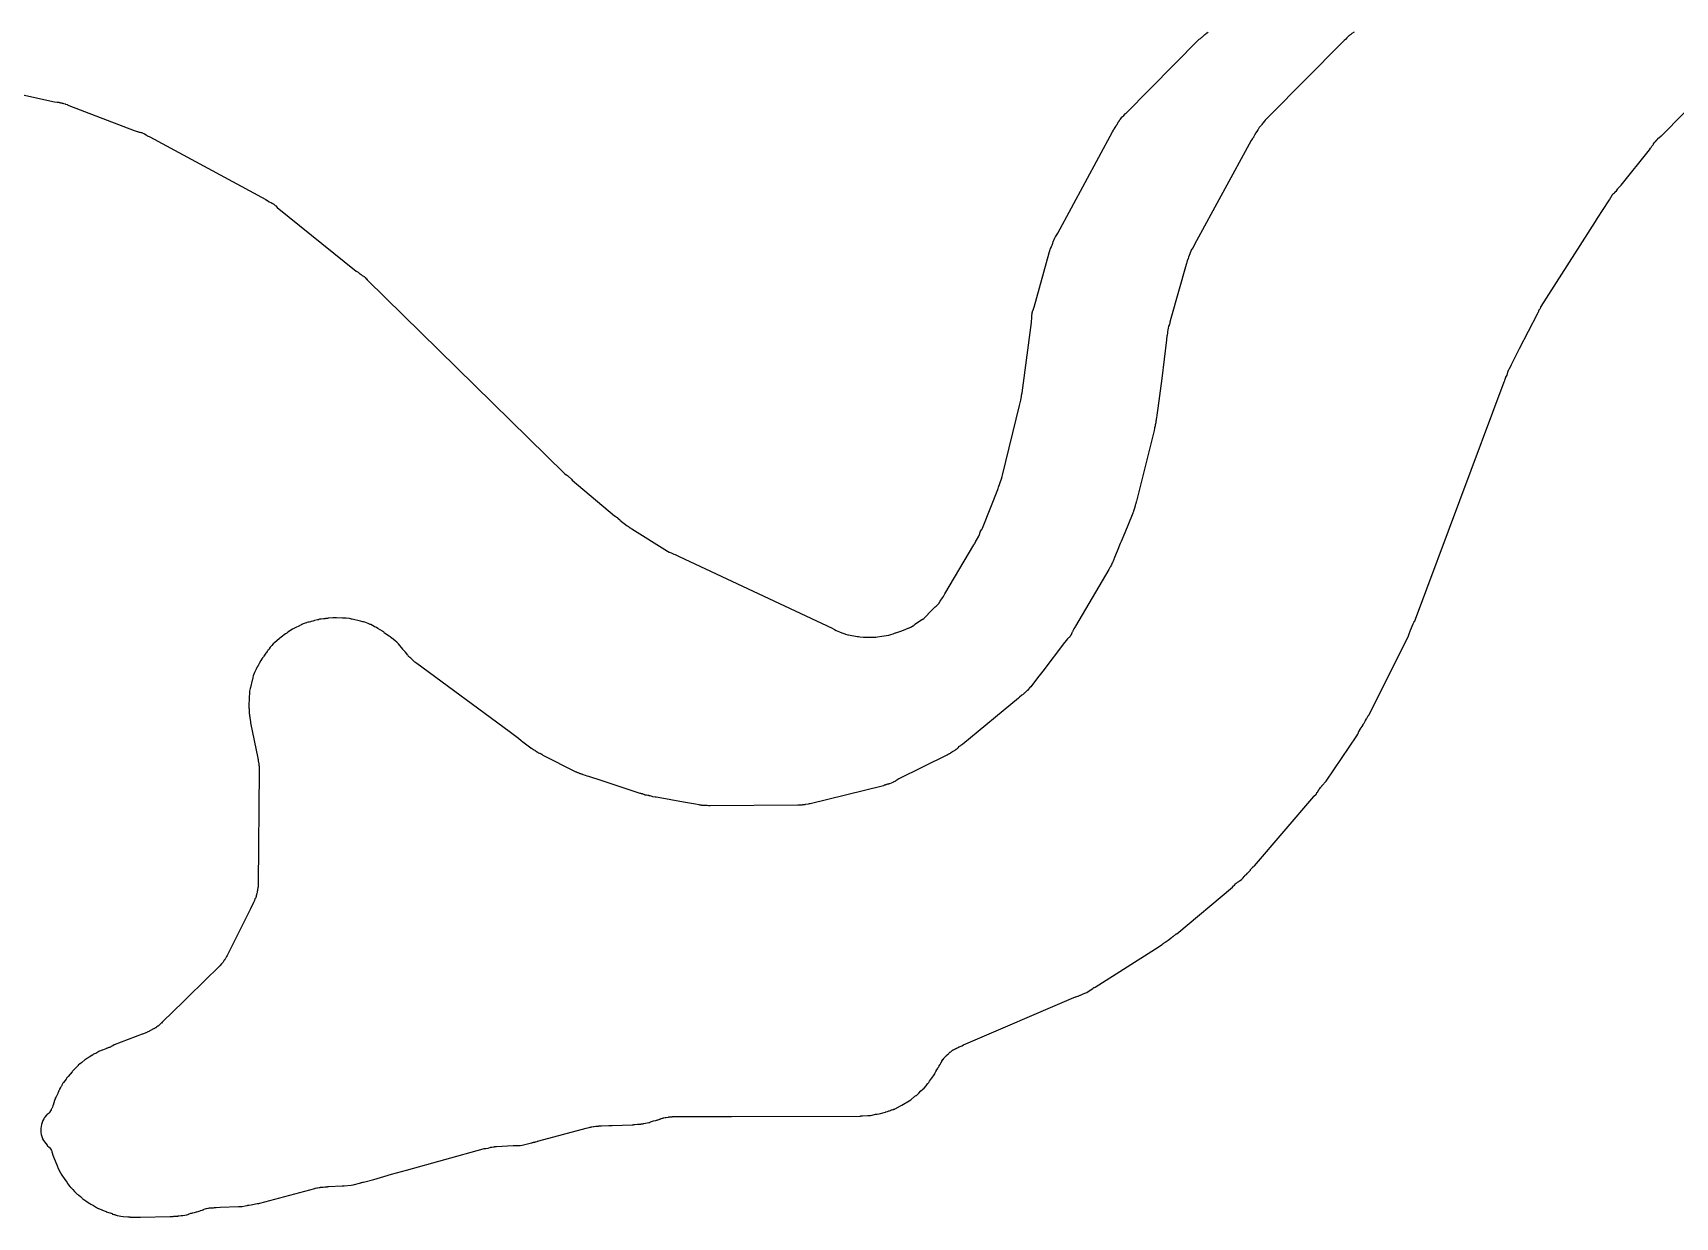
# Model space of a CAD drawing. Header units: millimetres. Extents: x 0 to 300, y 0 to 300.
# Drawn here: x 190.56 to 237.69, y 116.02 to 150 of the extents above; entities that cross this region are included whole.
import ezdxf

# ---------------------------------------------------------------- set-up
doc = ezdxf.new("R2010")
doc.units = ezdxf.units.MM
doc.layers.add('CUT', color=7, linetype='CONTINUOUS')

msp = doc.modelspace()

# ---------------------------------------------------------------- linework, layer by layer
at = {"layer": 'CUT'}
for points in [[(189.09, 148.48), (191.18, 148.02), (191.25, 148.01), (191.27, 148.01), (191.3, 148.01), (191.31, 148), (191.32, 148), (191.33, 148), (191.35, 147.99), (191.38, 147.99), (191.4, 147.98), (191.41, 147.98), (191.42, 147.98), (191.43, 147.97), (191.44, 147.97), (191.48, 147.96), (191.49, 147.95), (191.54, 147.94), (191.55, 147.93), (191.59, 147.92), (193.46, 147.2), (193.49, 147.19), (193.55, 147.17), (193.56, 147.17), (193.59, 147.16), (193.61, 147.15), (193.63, 147.15), (193.65, 147.14), (193.68, 147.14), (193.69, 147.13), (193.74, 147.11), (193.76, 147.1), (193.81, 147.07), (193.84, 147.05), (193.85, 147.05), (193.86, 147.04), (193.89, 147.03), (193.91, 147.02), (197.24, 145.22), (197.28, 145.19), (197.29, 145.19), (197.34, 145.15), (197.38, 145.13), (197.39, 145.12), (197.4, 145.12), (197.41, 145.11), (197.42, 145.11), (197.43, 145.1), (197.44, 145.1), (197.45, 145.09), (197.47, 145.08), (197.5, 145.06), (197.51, 145.05), (197.53, 145.04), (197.57, 144.99), (199.83, 143.16), (199.89, 143.13), (199.94, 143.09), (199.95, 143.09), (199.98, 143.07), (200, 143.05), (200.01, 143.04), (200.04, 143.02), (200.05, 143.01), (200.06, 143.01), (200.09, 142.98), (200.12, 142.94), (200.13, 142.94), (200.15, 142.91), (205.81, 137.36), (205.86, 137.32), (205.87, 137.32), (205.9, 137.3), (205.92, 137.28), (206.01, 137.19), (206.03, 137.17), (207.25, 136.14), (207.26, 136.14), (207.3, 136.1), (207.32, 136.09), (207.35, 136.06), (207.37, 136.05), (207.38, 136.05), (207.4, 136.03), (207.4, 136.02), (207.61, 135.86), (207.65, 135.84), (207.66, 135.83), (207.67, 135.82), (207.7, 135.8), (207.71, 135.8), (207.73, 135.78), (207.74, 135.77), (208.77, 135.13), (208.82, 135.1), (208.83, 135.1), (208.87, 135.08), (208.89, 135.07), (208.95, 135.04), (208.99, 135.03), (209.1, 134.98), (213.49, 132.92), (213.56, 132.88), (213.61, 132.85), (213.7, 132.81), (213.77, 132.79), (213.86, 132.76), (213.88, 132.75), (213.94, 132.73), (213.96, 132.73), (214.01, 132.72), (214.16, 132.69), (214.22, 132.68), (214.25, 132.68), (214.29, 132.67), (214.39, 132.66), (214.45, 132.66), (214.7, 132.66), (214.75, 132.66), (214.79, 132.67), (214.92, 132.69), (215.05, 132.71), (215.12, 132.72), (215.18, 132.74), (215.24, 132.76), (215.28, 132.78), (215.31, 132.79), (215.32, 132.79), (215.38, 132.8), (215.44, 132.82), (215.49, 132.84), (215.61, 132.89), (215.63, 132.9), (215.66, 132.91), (215.67, 132.92), (215.68, 132.92), (215.7, 132.93), (215.72, 132.94), (215.73, 132.94), (215.75, 132.95), (215.76, 132.96), (215.77, 132.96), (215.81, 132.99), (215.82, 132.99), (215.85, 133.01), (215.86, 133.02), (215.87, 133.03), (216.06, 133.16), (216.07, 133.17), (216.08, 133.17), (216.12, 133.2), (216.17, 133.24), (216.21, 133.28), (216.25, 133.32), (216.25, 133.33), (216.29, 133.37), (216.45, 133.53), (216.48, 133.55), (216.55, 133.63), (216.59, 133.69), (216.66, 133.79), (216.69, 133.83), (216.73, 133.9), (217.56, 135.31), (217.57, 135.32), (217.58, 135.34), (217.6, 135.37), (217.6, 135.38), (217.61, 135.39), (217.61, 135.4), (217.62, 135.41), (217.62, 135.42), (217.64, 135.44), (217.7, 135.56), (217.72, 135.61), (217.74, 135.67), (217.74, 135.68), (217.75, 135.69), (217.75, 135.7), (217.79, 135.75), (217.81, 135.79), (217.83, 135.84), (218.25, 136.9), (218.26, 136.93), (218.27, 136.96), (218.35, 137.2), (218.37, 137.27), (218.38, 137.31), (218.87, 139.31), (218.88, 139.35), (218.89, 139.38), (218.91, 139.46), (218.93, 139.57), (218.93, 139.6), (218.94, 139.63), (218.94, 139.64), (218.95, 139.67), (219.21, 141.69), (219.21, 141.74), (219.22, 141.79), (219.22, 141.84), (219.22, 141.88), (219.23, 141.94), (219.22, 141.93), (219.24, 142), (219.24, 142.01), (219.25, 142.02), (219.27, 142.07), (219.27, 142.08), (219.29, 142.13), (219.72, 143.69), (219.72, 143.7), (219.74, 143.75), (219.74, 143.76), (219.76, 143.8), (219.76, 143.81), (219.79, 143.86), (219.79, 143.87), (219.8, 143.89), (219.81, 143.91), (219.82, 143.94), (219.83, 143.97), (219.84, 144), (219.84, 144.01), (219.84, 144.02), (219.85, 144.03), (219.85, 144.04), (219.85, 144.05), (219.86, 144.07), (219.88, 144.12), (219.89, 144.14), (219.9, 144.15), (219.94, 144.2), (219.97, 144.25), (221.54, 147.16), (221.57, 147.21), (221.57, 147.22), (221.58, 147.23), (221.59, 147.24), (221.59, 147.25), (221.6, 147.26), (221.63, 147.31), (221.63, 147.32), (221.64, 147.33), (221.65, 147.34), (221.65, 147.35), (221.66, 147.35), (221.66, 147.36), (221.67, 147.37), (221.67, 147.38), (221.68, 147.39), (221.69, 147.41), (221.69, 147.42), (221.7, 147.43), (221.7, 147.44), (221.71, 147.45), (221.72, 147.46), (221.73, 147.47), (221.73, 147.48), (221.74, 147.48), (221.74, 147.49), (221.75, 147.5), (221.77, 147.52), (221.81, 147.58), (221.82, 147.59), (221.86, 147.63), (221.9, 147.68), (221.91, 147.69), (221.92, 147.69), (224.01, 149.8), (224.02, 149.81), (224.03, 149.82), (224.04, 149.83), (224.06, 149.84), (224.08, 149.86), (224.1, 149.88), (224.12, 149.89), (224.16, 149.92), (224.19, 149.95), (224.22, 149.97), (224.25, 150), (224.26, 150), (224.28, 150.02)], [(228.47, 150.02), (228.41, 149.98), (228.38, 149.95), (228.36, 149.94), (228.34, 149.92), (228.33, 149.92), (228.26, 149.86), (228.23, 149.82), (228.19, 149.78), (228.14, 149.73), (228.12, 149.71), (226.04, 147.62), (226.02, 147.6), (225.92, 147.49), (225.89, 147.46), (225.88, 147.45), (225.86, 147.42), (225.85, 147.41), (225.84, 147.4), (225.82, 147.37), (225.81, 147.35), (225.77, 147.3), (225.75, 147.28), (225.74, 147.27), (225.73, 147.25), (225.72, 147.23), (225.71, 147.22), (225.68, 147.17), (225.67, 147.16), (225.65, 147.13), (225.61, 147.06), (225.59, 147.03), (225.58, 147.01), (225.58, 147), (225.57, 146.98), (225.56, 146.97), (225.55, 146.96), (225.55, 146.95), (225.52, 146.91), (223.89, 143.93), (223.85, 143.84), (223.81, 143.78), (223.72, 143.56), (223.71, 143.53), (223.71, 143.52), (223.7, 143.51), (223.68, 143.46), (223.67, 143.41), (223.66, 143.39), (223.66, 143.38), (223.65, 143.35), (223.21, 141.8), (223.18, 141.7), (223.18, 141.68), (223.17, 141.63), (223.16, 141.62), (223.16, 141.61), (223.15, 141.58), (223.14, 141.53), (223.13, 141.48), (223.12, 141.42), (223.12, 141.41), (223.12, 141.38), (223.11, 141.33), (223.11, 141.32), (223.1, 141.31), (223.1, 141.28), (223.09, 141.23), (223.09, 141.2), (223.09, 141.19), (222.95, 140.08), (222.84, 139.23), (222.81, 139.03), (222.81, 139.01), (222.8, 138.97), (222.79, 138.91), (222.79, 138.89), (222.79, 138.88), (222.78, 138.87), (222.78, 138.86), (222.78, 138.84), (222.78, 138.83), (222.78, 138.82), (222.78, 138.81), (222.78, 138.8), (222.77, 138.8), (222.77, 138.79), (222.77, 138.78), (222.77, 138.77), (222.76, 138.76), (222.76, 138.74), (222.76, 138.73), (222.76, 138.72), (222.76, 138.71), (222.75, 138.7), (222.74, 138.67), (222.74, 138.65), (222.74, 138.64), (222.73, 138.6), (222.73, 138.59), (222.23, 136.56), (222.22, 136.54), (222.21, 136.5), (222.21, 136.49), (222.2, 136.48), (222.2, 136.47), (222.19, 136.45), (222.19, 136.43), (222.19, 136.42), (222.18, 136.41), (222.18, 136.4), (222.18, 136.39), (222.18, 136.38), (222.17, 136.37), (222.17, 136.36), (222.17, 136.35), (222.16, 136.35), (222.16, 136.34), (222.16, 136.33), (222.16, 136.32), (222.15, 136.32), (222.15, 136.31), (222.15, 136.3), (222.14, 136.3), (222.14, 136.28), (222.14, 136.27), (222.12, 136.23), (222.12, 136.22), (222.1, 136.17), (221.89, 135.65), (221.79, 135.41), (221.76, 135.35), (221.67, 135.13), (221.6, 134.95), (221.59, 134.92), (221.58, 134.9), (221.58, 134.89), (221.58, 134.88), (221.57, 134.87), (221.57, 134.86), (221.56, 134.85), (221.56, 134.84), (221.55, 134.82), (221.55, 134.81), (221.54, 134.8), (221.53, 134.79), (221.53, 134.78), (221.52, 134.77), (221.52, 134.76), (221.51, 134.75), (221.51, 134.74), (221.51, 134.73), (221.5, 134.73), (221.49, 134.71), (221.49, 134.7), (221.49, 134.69), (221.48, 134.69), (221.48, 134.68), (221.47, 134.68), (221.47, 134.67), (221.46, 134.66), (221.44, 134.62), (221.43, 134.6), (220.48, 132.98), (220.47, 132.96), (220.43, 132.9), (220.42, 132.88), (220.41, 132.86), (220.4, 132.84), (220.4, 132.83), (220.39, 132.81), (220.38, 132.8), (220.37, 132.79), (220.36, 132.76), (220.36, 132.75), (220.35, 132.74), (220.35, 132.73), (220.34, 132.73), (220.34, 132.72), (220.33, 132.7), (220.32, 132.7), (220.32, 132.69), (220.31, 132.68), (220.31, 132.67), (220.3, 132.67), (220.3, 132.66), (220.29, 132.65), (220.28, 132.64), (220.27, 132.63), (220.25, 132.61), (220.21, 132.57), (220.17, 132.52), (220.16, 132.51), (219.54, 131.69), (219.39, 131.49), (219.37, 131.47), (219.21, 131.26), (219.19, 131.24), (219.17, 131.22), (219.12, 131.16), (219.1, 131.13), (219.08, 131.12), (219.07, 131.11), (219.06, 131.1), (219.02, 131.06), (219.01, 131.05), (219, 131.05), (219, 131.04), (218.99, 131.04), (218.98, 131.03), (218.97, 131.02), (218.94, 131), (218.87, 130.94), (218.85, 130.92), (218.84, 130.91), (217.24, 129.59), (217.19, 129.55), (217.18, 129.54), (217.16, 129.53), (217.13, 129.52), (217.1, 129.49), (217.1, 129.48), (217.09, 129.48), (217.09, 129.47), (217.08, 129.46), (217.06, 129.45), (217.05, 129.44), (217.04, 129.44), (217.01, 129.41), (216.99, 129.4), (216.98, 129.39), (216.96, 129.38), (216.95, 129.37), (216.92, 129.35), (216.89, 129.33), (216.88, 129.32), (216.86, 129.31), (216.85, 129.31), (216.83, 129.3), (216.82, 129.29), (216.79, 129.28), (216.78, 129.28), (215.41, 128.6), (215.35, 128.56), (215.32, 128.54), (215.31, 128.53), (215.24, 128.5), (215.23, 128.49), (215.19, 128.47), (215.14, 128.45), (215.13, 128.45), (215.12, 128.45), (215.11, 128.44), (215.1, 128.44), (215.08, 128.44), (215.06, 128.43), (215.05, 128.43), (215.03, 128.42), (215.02, 128.42), (215.01, 128.41), (215, 128.41), (214.99, 128.41), (214.97, 128.4), (214.93, 128.39), (212.86, 127.88), (212.85, 127.88), (212.83, 127.88), (212.8, 127.87), (212.73, 127.86), (212.72, 127.86), (212.71, 127.85), (212.7, 127.85), (212.67, 127.85), (212.66, 127.85), (212.65, 127.85), (212.64, 127.85), (212.62, 127.84), (212.59, 127.84), (212.57, 127.84), (212.55, 127.84), (212.54, 127.84), (212.52, 127.84), (212.51, 127.84), (209.99, 127.82), (209.97, 127.82), (209.96, 127.82), (209.94, 127.82), (209.91, 127.83), (209.84, 127.83), (209.82, 127.83), (209.78, 127.83), (209.76, 127.83), (209.75, 127.83), (209.74, 127.84), (209.73, 127.84), (209.72, 127.84), (209.71, 127.84), (209.7, 127.84), (209.68, 127.85), (209.57, 127.87), (209.23, 127.93), (208.5, 128.06), (208.44, 128.07), (208.41, 128.07), (208.35, 128.08), (208.33, 128.09), (208.27, 128.11), (208.25, 128.11), (208.24, 128.11), (208.23, 128.12), (208.2, 128.12), (208.17, 128.13), (208.16, 128.13), (208.14, 128.13), (208.13, 128.13), (208.12, 128.14), (208.11, 128.14), (208.1, 128.14), (208.1, 128.15), (208.09, 128.15), (208.07, 128.16), (208.05, 128.16), (208.05, 128.17), (208.03, 128.17), (208.02, 128.17), (208, 128.18), (207.98, 128.18), (206.89, 128.54), (206.51, 128.66), (206.5, 128.66), (206.46, 128.67), (206.41, 128.69), (206.35, 128.71), (206.34, 128.72), (206.32, 128.72), (206.31, 128.73), (206.28, 128.74), (206.27, 128.74), (206.26, 128.74), (206.24, 128.75), (206.23, 128.76), (206.21, 128.77), (206.2, 128.77), (206.19, 128.77), (206.18, 128.78), (206.17, 128.78), (206.17, 128.79), (206.16, 128.79), (206.15, 128.79), (206.13, 128.8), (205.2, 129.27), (205.17, 129.29), (205.16, 129.29), (205.15, 129.3), (205.13, 129.31), (205.12, 129.31), (205.11, 129.32), (205.1, 129.32), (205.08, 129.33), (205.07, 129.33), (205.06, 129.34), (205.05, 129.35), (205.04, 129.36), (205.03, 129.36), (205.02, 129.37), (205.01, 129.37), (204.98, 129.39), (204.97, 129.41), (204.94, 129.42), (204.93, 129.43), (204.92, 129.43), (204.91, 129.44), (204.9, 129.44), (204.9, 129.45), (204.88, 129.46), (204.87, 129.47), (204.86, 129.47), (204.85, 129.48), (204.62, 129.65), (204.57, 129.69), (204.49, 129.75), (204.22, 129.95), (201.57, 131.91), (201.55, 131.92), (201.53, 131.94), (201.52, 131.94), (201.51, 131.95), (201.5, 131.96), (201.46, 132), (201.4, 132.06), (201.37, 132.08), (201.36, 132.09), (201.35, 132.1), (201.34, 132.11), (201.34, 132.12), (201.33, 132.13), (201.32, 132.14), (201.31, 132.15), (201.29, 132.18), (201.25, 132.23), (201.21, 132.27), (201.18, 132.3), (201.17, 132.31), (201.17, 132.32), (201.05, 132.47), (201, 132.52), (200.95, 132.56), (200.9, 132.6), (200.86, 132.63), (200.85, 132.63), (200.85, 132.64), (200.82, 132.66), (200.82, 132.67), (200.78, 132.69), (200.65, 132.78), (200.64, 132.79), (200.63, 132.8), (200.6, 132.82), (200.59, 132.83), (200.46, 132.91), (200.42, 132.94), (200.4, 132.95), (200.37, 132.96), (200.36, 132.96), (200.35, 132.97), (200.3, 133), (200.25, 133.02), (200.24, 133.02), (200.2, 133.04), (200.18, 133.05), (200.13, 133.07), (200.08, 133.09), (200.04, 133.1), (200.03, 133.1), (200.02, 133.1), (199.96, 133.12), (199.72, 133.18), (199.7, 133.18), (199.64, 133.2), (199.63, 133.2), (199.55, 133.21), (199.48, 133.21), (199.45, 133.21), (199.44, 133.21), (199.27, 133.22), (199.25, 133.22), (199.16, 133.22), (199.04, 133.21), (199.03, 133.21), (199.02, 133.2), (198.99, 133.2), (198.98, 133.2), (198.96, 133.2), (198.95, 133.2), (198.94, 133.19), (198.91, 133.19), (198.9, 133.19), (198.83, 133.18), (198.78, 133.18), (198.76, 133.17), (198.75, 133.16), (198.74, 133.16), (198.73, 133.16), (198.72, 133.16), (198.64, 133.14), (198.62, 133.13), (198.59, 133.12), (198.54, 133.11), (198.52, 133.1), (198.48, 133.09), (198.47, 133.09), (198.46, 133.09), (198.42, 133.08), (198.41, 133.07), (198.37, 133.06), (198.31, 133.04), (198.27, 133.02), (198.26, 133.02), (198.25, 133.01), (198.22, 133), (198.21, 132.99), (198.08, 132.93), (198.03, 132.9), (198.01, 132.89), (197.87, 132.8), (197.84, 132.78), (197.82, 132.77), (197.81, 132.76), (197.68, 132.66), (197.64, 132.63), (197.63, 132.62), (197.62, 132.61), (197.5, 132.51), (197.45, 132.47), (197.41, 132.42), (197.37, 132.37), (197.34, 132.33), (197.34, 132.32), (197.33, 132.31), (197.31, 132.29), (197.3, 132.29), (197.29, 132.27), (197.28, 132.26), (197.28, 132.25), (197.26, 132.22), (197.25, 132.21), (197.24, 132.2), (197.18, 132.12), (197.17, 132.1), (197.15, 132.07), (197.15, 132.06), (197.13, 132.04), (197.1, 131.99), (197.05, 131.91), (197.03, 131.87), (197.03, 131.86), (197.01, 131.84), (197.01, 131.83), (197, 131.82), (197, 131.81), (196.99, 131.8), (196.98, 131.79), (196.96, 131.74), (196.93, 131.67), (196.92, 131.65), (196.9, 131.6), (196.88, 131.55), (196.87, 131.51), (196.87, 131.5), (196.87, 131.49), (196.86, 131.45), (196.85, 131.43), (196.8, 131.22), (196.79, 131.19), (196.77, 131.11), (196.77, 131.04), (196.77, 131.03), (196.76, 130.97), (196.76, 130.96), (196.76, 130.92), (196.76, 130.91), (196.76, 130.86), (196.76, 130.82), (196.75, 130.79), (196.75, 130.77), (196.75, 130.73), (196.75, 130.72), (196.75, 130.67), (196.75, 130.63), (196.75, 130.62), (196.76, 130.61), (196.76, 130.59), (196.76, 130.57), (196.76, 130.52), (196.76, 130.48), (196.76, 130.47), (196.76, 130.46), (196.77, 130.45), (196.77, 130.42), (196.77, 130.41), (196.77, 130.4), (196.77, 130.39), (196.78, 130.38), (196.78, 130.36), (196.8, 130.23), (196.8, 130.22), (196.8, 130.2), (197.01, 129.19), (197.01, 129.18), (197.02, 129.15), (197.02, 129.14), (197.02, 129.13), (197.02, 129.11), (197.04, 129.03), (197.04, 129.02), (197.04, 128.99), (197.04, 128.98), (197.05, 128.97), (197.05, 128.96), (197.05, 128.93), (197.05, 128.89), (197.05, 128.87), (197.05, 128.84), (197.02, 125.58), (197.02, 125.56), (197.02, 125.55), (197.02, 125.54), (197.02, 125.53), (197.02, 125.52), (197.02, 125.51), (197.02, 125.5), (197.02, 125.49), (197.01, 125.48), (197.01, 125.47), (197, 125.42), (197, 125.41), (197, 125.39), (196.99, 125.36), (196.99, 125.35), (196.99, 125.34), (196.98, 125.31), (196.97, 125.29), (196.97, 125.27), (196.97, 125.26), (196.96, 125.25), (196.96, 125.24), (196.96, 125.23), (196.96, 125.22), (196.95, 125.19), (196.95, 125.18), (196.94, 125.17), (196.93, 125.15), (196.92, 125.11), (196.91, 125.09), (196.9, 125.07), (196.89, 125.05), (196.8, 124.87), (196.15, 123.57), (196.14, 123.55), (196.13, 123.53), (196.11, 123.5), (196.09, 123.46), (196.08, 123.44), (196.07, 123.43), (196.06, 123.41), (196.06, 123.4), (196.05, 123.39), (196.04, 123.38), (196.04, 123.37), (196.02, 123.34), (196, 123.32), (195.99, 123.31), (195.97, 123.29), (195.92, 123.23), (195.9, 123.21), (195.88, 123.19), (195.51, 122.83), (194.96, 122.29), (194.87, 122.2), (194.29, 121.63), (194.27, 121.61), (194.25, 121.59), (194.24, 121.59), (194.23, 121.58), (194.18, 121.53), (194.17, 121.52), (194.16, 121.51), (194.15, 121.5), (194.14, 121.5), (194.11, 121.48), (194.09, 121.46), (194.08, 121.45), (194.07, 121.45), (194.06, 121.44), (194.05, 121.43), (194.03, 121.42), (194.02, 121.42), (193.98, 121.4), (193.97, 121.39), (193.93, 121.38), (193.91, 121.37), (193.9, 121.36), (193.84, 121.33), (193.83, 121.32), (193.7, 121.27), (193.69, 121.27), (192.89, 120.96), (192.85, 120.94), (192.84, 120.94), (192.8, 120.92), (192.79, 120.91), (192.78, 120.9), (192.77, 120.9), (192.75, 120.89), (192.74, 120.89), (192.72, 120.88), (192.7, 120.87), (192.69, 120.87), (192.68, 120.87), (192.67, 120.86), (192.65, 120.85), (192.55, 120.81), (192.54, 120.81), (192.52, 120.8), (192.5, 120.79), (192.47, 120.78), (192.45, 120.77), (192.36, 120.72), (192.35, 120.72), (192.3, 120.7), (192.28, 120.68), (192.27, 120.67), (192.26, 120.67), (192.25, 120.67), (192.25, 120.66), (192.17, 120.61), (192.14, 120.59), (192.12, 120.58), (192.1, 120.57), (192.09, 120.56), (192.07, 120.54), (192.05, 120.53), (191.96, 120.46), (191.91, 120.42), (191.9, 120.42), (191.86, 120.38), (191.86, 120.37), (191.82, 120.33), (191.8, 120.31), (191.73, 120.25), (191.7, 120.22), (191.69, 120.21), (191.68, 120.19), (191.57, 120.06), (191.54, 120.03), (191.53, 120.02), (191.52, 120.01), (191.52, 120), (191.51, 119.98), (191.47, 119.93), (191.43, 119.88), (191.42, 119.86), (191.39, 119.81), (191.39, 119.8), (191.38, 119.78), (191.37, 119.77), (191.36, 119.75), (191.35, 119.74), (191.32, 119.69), (191.32, 119.68), (191.31, 119.66), (191.3, 119.65), (191.3, 119.64), (191.28, 119.6), (191.27, 119.58), (191.27, 119.57), (191.22, 119.47), (191.2, 119.43), (191.2, 119.42), (191.2, 119.41), (191.18, 119.37), (191.14, 119.23), (191.13, 119.23), (191.13, 119.22), (191.13, 119.21), (191.12, 119.18), (191.11, 119.16), (191.1, 119.14), (191.09, 119.13), (191.08, 119.11), (191.08, 119.1), (191.06, 119.07), (191.05, 119.06), (191.05, 119.05), (191.02, 119.01), (190.99, 118.98), (190.98, 118.97), (190.97, 118.97), (190.94, 118.94), (190.9, 118.89), (190.89, 118.88), (190.88, 118.86), (190.87, 118.84), (190.84, 118.79), (190.82, 118.74), (190.8, 118.68), (190.79, 118.62), (190.78, 118.56), (190.78, 118.51), (190.78, 118.48), (190.78, 118.45), (190.79, 118.39), (190.81, 118.33), (190.83, 118.28), (190.83, 118.27), (190.86, 118.22), (190.87, 118.21), (190.89, 118.18), (190.93, 118.13), (190.97, 118.09), (190.97, 118.08), (190.98, 118.07), (191.02, 118.03), (191.03, 118.02), (191.06, 117.98), (191.09, 117.93), (191.1, 117.91), (191.1, 117.9), (191.1, 117.89), (191.11, 117.87), (191.13, 117.8), (191.15, 117.75), (191.17, 117.7), (191.24, 117.52), (191.26, 117.47), (191.26, 117.46), (191.27, 117.44), (191.34, 117.3), (191.35, 117.29), (191.36, 117.28), (191.36, 117.27), (191.37, 117.25), (191.47, 117.1), (191.51, 117.05), (191.54, 117.01), (191.55, 116.99), (191.58, 116.95), (191.62, 116.9), (191.64, 116.88), (191.66, 116.86), (191.67, 116.84), (191.7, 116.81), (191.75, 116.76), (191.79, 116.72), (191.83, 116.68), (191.85, 116.67), (191.86, 116.66), (191.87, 116.65), (191.92, 116.61), (191.95, 116.58), (191.97, 116.56), (191.98, 116.55), (191.99, 116.55), (192.02, 116.53), (192.08, 116.49), (192.17, 116.42), (192.19, 116.41), (192.22, 116.39), (192.24, 116.38), (192.3, 116.35), (192.38, 116.3), (192.4, 116.29), (192.41, 116.28), (192.43, 116.27), (192.44, 116.27), (192.47, 116.26), (192.53, 116.23), (192.6, 116.2), (192.63, 116.19), (192.66, 116.18), (192.66, 116.17), (192.76, 116.14), (192.77, 116.14), (192.83, 116.12), (192.84, 116.11), (192.85, 116.11), (192.88, 116.1), (192.89, 116.1), (192.91, 116.1), (192.92, 116.09), (192.97, 116.07), (193.03, 116.06), (193.08, 116.05), (193.15, 116.04), (193.28, 116.03), (193.29, 116.03), (193.31, 116.03), (193.33, 116.03), (193.34, 116.03), (193.35, 116.02), (193.37, 116.02), (193.48, 116.02), (193.57, 116.02), (193.59, 116.02), (193.6, 116.02), (193.64, 116.02), (194.5, 116.04), (194.51, 116.04), (194.53, 116.04), (194.54, 116.04), (194.56, 116.04), (194.58, 116.04), (194.6, 116.05), (194.66, 116.05), (194.7, 116.05), (194.71, 116.05), (194.72, 116.05), (194.73, 116.06), (194.75, 116.06), (194.81, 116.07), (194.83, 116.07), (194.86, 116.07), (194.92, 116.08), (194.97, 116.09), (195, 116.1), (195.01, 116.1), (195.02, 116.11), (195.09, 116.13), (195.12, 116.13), (195.13, 116.13), (195.14, 116.14), (195.18, 116.15), (195.19, 116.15), (195.22, 116.16), (195.25, 116.17), (195.26, 116.17), (195.3, 116.18), (195.36, 116.2), (195.37, 116.21), (195.41, 116.22), (195.43, 116.23), (195.44, 116.23), (195.45, 116.24), (195.46, 116.24), (195.46, 116.25), (195.5, 116.26), (195.53, 116.27), (195.54, 116.27), (195.58, 116.28), (195.59, 116.28), (195.6, 116.28), (195.62, 116.29), (195.64, 116.29), (195.65, 116.29), (195.66, 116.29), (195.69, 116.29), (195.74, 116.29), (195.77, 116.3), (195.79, 116.3), (195.82, 116.3), (195.93, 116.31), (196.46, 116.33), (196.49, 116.33), (196.56, 116.33), (196.65, 116.34), (196.71, 116.35), (196.72, 116.36), (196.73, 116.36), (196.75, 116.36), (196.82, 116.37), (196.94, 116.4), (196.99, 116.41), (197.01, 116.41), (197.04, 116.41), (197.07, 116.42), (198.65, 116.84), (198.66, 116.85), (198.67, 116.85), (198.7, 116.86), (198.72, 116.86), (198.77, 116.87), (198.78, 116.87), (198.79, 116.87), (198.8, 116.87), (198.81, 116.88), (198.83, 116.88), (198.84, 116.88), (198.87, 116.88), (198.89, 116.88), (198.93, 116.89), (198.95, 116.89), (198.97, 116.89), (198.98, 116.89), (199, 116.89), (199.01, 116.89), (199.02, 116.9), (199.03, 116.9), (199.04, 116.9), (199.43, 116.92), (199.46, 116.92), (199.47, 116.92), (199.49, 116.92), (199.69, 116.94), (199.75, 116.95), (199.97, 117), (199.98, 117.01), (199.99, 117.01), (200, 117.01), (200.02, 117.02), (200.04, 117.02), (200.34, 117.1), (200.63, 117.19), (200.85, 117.25), (201.28, 117.37), (203.48, 117.98), (203.51, 117.99), (203.52, 117.99), (203.53, 117.99), (203.55, 117.99), (203.62, 118), (203.67, 118.02), (203.68, 118.02), (203.7, 118.03), (203.73, 118.03), (203.77, 118.04), (203.78, 118.04), (203.8, 118.04), (203.81, 118.05), (203.83, 118.05), (203.85, 118.05), (203.86, 118.05), (204.34, 118.08), (204.48, 118.08), (204.54, 118.08), (204.6, 118.09), (204.79, 118.13), (204.83, 118.14), (204.87, 118.15), (204.88, 118.16), (204.89, 118.16), (204.9, 118.16), (204.91, 118.16), (204.92, 118.17), (204.94, 118.17), (204.95, 118.17), (204.96, 118.17), (204.97, 118.18), (204.98, 118.18), (204.99, 118.18), (205.03, 118.19), (205.04, 118.2), (205.05, 118.2), (205.08, 118.21), (206.43, 118.57), (206.47, 118.58), (206.52, 118.59), (206.54, 118.6), (206.56, 118.6), (206.57, 118.6), (206.58, 118.6), (206.59, 118.61), (206.64, 118.62), (206.66, 118.62), (206.71, 118.63), (206.74, 118.63), (206.79, 118.63), (206.8, 118.64), (206.81, 118.64), (206.82, 118.64), (206.83, 118.64), (206.84, 118.64), (206.87, 118.64), (207.08, 118.65), (207.16, 118.65), (207.18, 118.65), (207.75, 118.67), (207.78, 118.67), (207.8, 118.68), (207.81, 118.68), (207.82, 118.68), (207.83, 118.68), (207.91, 118.69), (207.96, 118.69), (207.99, 118.69), (208, 118.69), (208.01, 118.7), (208.04, 118.7), (208.05, 118.7), (208.06, 118.7), (208.08, 118.71), (208.09, 118.71), (208.18, 118.73), (208.23, 118.74), (208.25, 118.74), (208.26, 118.74), (208.27, 118.75), (208.28, 118.75), (208.31, 118.76), (208.37, 118.78), (208.42, 118.79), (208.43, 118.79), (208.45, 118.8), (208.46, 118.8), (208.47, 118.8), (208.49, 118.81), (208.52, 118.82), (208.53, 118.82), (208.55, 118.83), (208.56, 118.84), (208.57, 118.84), (208.58, 118.84), (208.59, 118.85), (208.6, 118.85), (208.62, 118.86), (208.63, 118.86), (208.65, 118.87), (208.66, 118.87), (208.7, 118.88), (208.72, 118.88), (208.73, 118.88), (208.8, 118.89), (208.81, 118.9), (208.82, 118.9), (208.83, 118.9), (208.84, 118.9), (208.87, 118.9), (208.9, 118.9), (208.91, 118.91), (208.92, 118.91), (208.93, 118.91), (208.95, 118.91), (208.96, 118.91), (208.97, 118.91), (208.98, 118.91), (208.99, 118.91), (209.59, 118.91), (210.6, 118.91), (214.29, 118.92), (214.3, 118.92), (214.31, 118.92), (214.32, 118.93), (214.36, 118.93), (214.52, 118.94), (214.53, 118.94), (214.57, 118.94), (214.59, 118.94), (214.64, 118.95), (214.74, 118.97), (214.77, 118.97), (214.78, 118.97), (214.84, 118.98), (215.02, 119.03), (215.03, 119.04), (215.08, 119.05), (215.1, 119.06), (215.12, 119.07), (215.13, 119.07), (215.14, 119.07), (215.17, 119.08), (215.18, 119.09), (215.2, 119.1), (215.21, 119.1), (215.22, 119.1), (215.24, 119.11), (215.25, 119.11), (215.26, 119.12), (215.27, 119.12), (215.28, 119.12), (215.29, 119.13), (215.32, 119.14), (215.34, 119.15), (215.35, 119.16), (215.37, 119.17), (215.45, 119.21), (215.49, 119.23), (215.54, 119.26), (215.7, 119.36), (215.75, 119.39), (215.87, 119.49), (215.9, 119.51), (215.91, 119.51), (215.93, 119.53), (215.95, 119.55), (215.98, 119.58), (216.04, 119.64), (216.09, 119.68), (216.1, 119.69), (216.13, 119.72), (216.19, 119.79), (216.2, 119.8), (216.2, 119.81), (216.24, 119.85), (216.26, 119.87), (216.27, 119.88), (216.28, 119.9), (216.29, 119.92), (216.4, 120.07), (216.42, 120.1), (216.44, 120.13), (216.44, 120.14), (216.46, 120.18), (216.47, 120.2), (216.5, 120.25), (216.52, 120.28), (216.53, 120.3), (216.54, 120.31), (216.55, 120.33), (216.56, 120.35), (216.56, 120.36), (216.58, 120.39), (216.59, 120.4), (216.6, 120.42), (216.61, 120.44), (216.61, 120.45), (216.62, 120.46), (216.63, 120.48), (216.64, 120.48), (216.64, 120.49), (216.64, 120.5), (216.67, 120.54), (216.68, 120.54), (216.7, 120.57), (216.71, 120.59), (216.75, 120.63), (216.76, 120.64), (216.77, 120.65), (216.77, 120.66), (216.79, 120.68), (216.84, 120.72), (216.85, 120.73), (216.86, 120.74), (216.87, 120.75), (216.88, 120.75), (216.9, 120.76), (216.92, 120.78), (216.93, 120.79), (216.94, 120.8), (216.95, 120.81), (216.96, 120.81), (216.97, 120.82), (216.98, 120.82), (217.01, 120.84), (217.02, 120.85), (217.03, 120.85), (217.04, 120.86), (217.05, 120.86), (217.07, 120.87), (217.08, 120.88), (217.09, 120.88), (217.11, 120.89), (217.12, 120.9), (217.13, 120.9), (217.14, 120.91), (217.15, 120.91), (217.17, 120.92), (217.2, 120.93), (217.21, 120.94), (217.26, 120.96), (220.43, 122.32), (220.46, 122.33), (220.47, 122.33), (220.48, 122.34), (220.51, 122.35), (220.54, 122.36), (220.55, 122.36), (220.57, 122.37), (220.59, 122.38), (220.61, 122.39), (220.62, 122.39), (220.66, 122.41), (220.68, 122.42), (220.7, 122.43), (220.77, 122.46), (220.8, 122.47), (220.84, 122.49), (220.89, 122.52), (220.93, 122.55), (220.97, 122.58), (220.98, 122.59), (220.99, 122.6), (221, 122.61), (221.01, 122.61), (221.02, 122.61), (221.04, 122.62), (222.77, 123.72), (222.96, 123.84), (222.98, 123.86), (222.99, 123.87), (223, 123.87), (223.01, 123.88), (223.02, 123.89), (223.04, 123.9), (223.05, 123.91), (223.11, 123.95), (223.14, 123.97), (223.21, 124.02), (223.22, 124.03), (223.23, 124.04), (223.24, 124.04), (223.25, 124.05), (223.26, 124.06), (223.27, 124.07), (223.28, 124.07), (223.3, 124.09), (223.31, 124.1), (223.33, 124.11), (223.36, 124.14), (223.37, 124.15), (223.38, 124.15), (224.98, 125.49), (225.01, 125.53), (225.04, 125.55), (225.07, 125.58), (225.08, 125.59), (225.09, 125.6), (225.1, 125.6), (225.11, 125.61), (225.13, 125.63), (225.14, 125.64), (225.15, 125.64), (225.16, 125.65), (225.18, 125.67), (225.19, 125.67), (225.2, 125.68), (225.24, 125.71), (225.25, 125.72), (225.28, 125.75), (225.29, 125.76), (225.32, 125.79), (225.33, 125.8), (225.34, 125.81), (225.34, 125.82), (225.35, 125.83), (225.36, 125.84), (225.37, 125.85), (225.38, 125.85), (225.41, 125.89), (225.42, 125.9), (225.45, 125.93), (225.49, 125.97), (225.5, 125.98), (225.5, 125.99), (225.51, 126), (225.52, 126.01), (225.57, 126.06), (225.57, 126.07), (225.59, 126.08), (225.6, 126.1), (225.61, 126.1), (227.32, 128.09), (227.32, 128.1), (227.33, 128.11), (227.36, 128.14), (227.38, 128.15), (227.39, 128.18), (227.4, 128.19), (227.4, 128.2), (227.41, 128.2), (227.41, 128.21), (227.42, 128.21), (227.43, 128.22), (227.43, 128.23), (227.44, 128.24), (227.44, 128.25), (227.45, 128.26), (227.45, 128.27), (227.46, 128.28), (227.47, 128.29), (227.47, 128.3), (227.49, 128.32), (227.51, 128.35), (227.53, 128.37), (227.54, 128.38), (227.55, 128.39), (227.55, 128.4), (227.56, 128.41), (227.59, 128.44), (227.6, 128.45), (227.61, 128.47), (227.63, 128.49), (227.64, 128.5), (227.67, 128.53), (228.55, 129.83), (228.58, 129.88), (228.59, 129.91), (228.6, 129.92), (228.6, 129.93), (228.6, 129.94), (228.62, 129.96), (228.65, 130.01), (228.66, 130.04), (228.66, 130.05), (228.67, 130.06), (228.7, 130.1), (228.71, 130.11), (228.71, 130.12), (228.73, 130.15), (228.73, 130.16), (228.74, 130.17), (228.75, 130.18), (228.76, 130.19), (228.77, 130.21), (228.78, 130.23), (228.79, 130.25), (228.79, 130.26), (228.8, 130.26), (228.8, 130.27), (228.81, 130.28), (228.81, 130.29), (228.83, 130.32), (228.84, 130.34), (228.85, 130.35), (228.86, 130.37), (228.87, 130.39), (228.9, 130.43), (230.03, 132.7), (230.05, 132.76), (230.08, 132.83), (230.08, 132.84), (230.09, 132.86), (230.17, 133.04), (230.19, 133.08), (230.2, 133.1), (230.2, 133.11), (230.21, 133.12), (230.23, 133.18), (232.78, 139.99), (232.79, 140.01), (232.8, 140.03), (232.81, 140.07), (232.82, 140.08), (232.82, 140.09), (232.82, 140.1), (232.83, 140.11), (232.83, 140.12), (232.86, 140.18), (232.87, 140.23), (232.87, 140.24), (232.88, 140.25), (232.88, 140.26), (232.88, 140.27), (232.89, 140.28), (232.89, 140.29), (232.89, 140.3), (232.9, 140.3), (232.9, 140.31), (232.9, 140.32), (232.91, 140.33), (232.92, 140.35), (232.92, 140.36), (232.93, 140.37), (232.94, 140.38), (232.99, 140.48), (233.22, 140.94), (233.73, 141.94), (233.74, 141.96), (233.75, 141.99), (233.76, 142), (233.77, 142.01), (233.77, 142.02), (233.77, 142.03), (233.78, 142.04), (233.78, 142.05), (233.79, 142.05), (233.79, 142.06), (233.79, 142.07), (233.8, 142.07), (233.81, 142.09), (233.82, 142.1), (233.83, 142.13), (233.83, 142.14), (233.84, 142.15), (235.4, 144.59), (235.46, 144.68), (235.78, 145.18), (235.8, 145.21), (235.81, 145.22), (235.82, 145.24), (235.82, 145.25), (235.83, 145.26), (235.83, 145.27), (235.84, 145.27), (235.84, 145.28), (235.85, 145.29), (235.86, 145.31), (235.87, 145.32), (235.87, 145.33), (235.88, 145.33), (235.88, 145.34), (235.89, 145.36), (235.9, 145.36), (235.9, 145.37), (235.91, 145.38), (235.92, 145.39), (235.94, 145.41), (235.95, 145.42), (235.95, 145.43), (235.96, 145.44), (236, 145.47), (236.04, 145.52), (236.05, 145.54), (236.1, 145.59), (236.14, 145.63), (236.95, 146.64), (236.98, 146.69), (237, 146.71), (237.02, 146.75), (237.03, 146.76), (237.04, 146.78), (237.05, 146.79), (237.06, 146.81), (237.06, 146.82), (237.09, 146.85), (237.1, 146.86), (237.11, 146.87), (237.12, 146.88), (237.12, 146.89), (237.13, 146.9), (237.14, 146.9), (237.15, 146.91), (237.15, 146.92), (237.16, 146.93), (237.17, 146.93), (237.17, 146.94), (237.18, 146.95), (237.19, 146.96), (237.19, 146.97), (237.23, 147), (237.27, 147.04), (237.28, 147.05), (237.29, 147.05), (239.21, 148.99)]]:
    msp.add_lwpolyline(points, dxfattribs=at)

doc.saveas('drawing.dxf')
